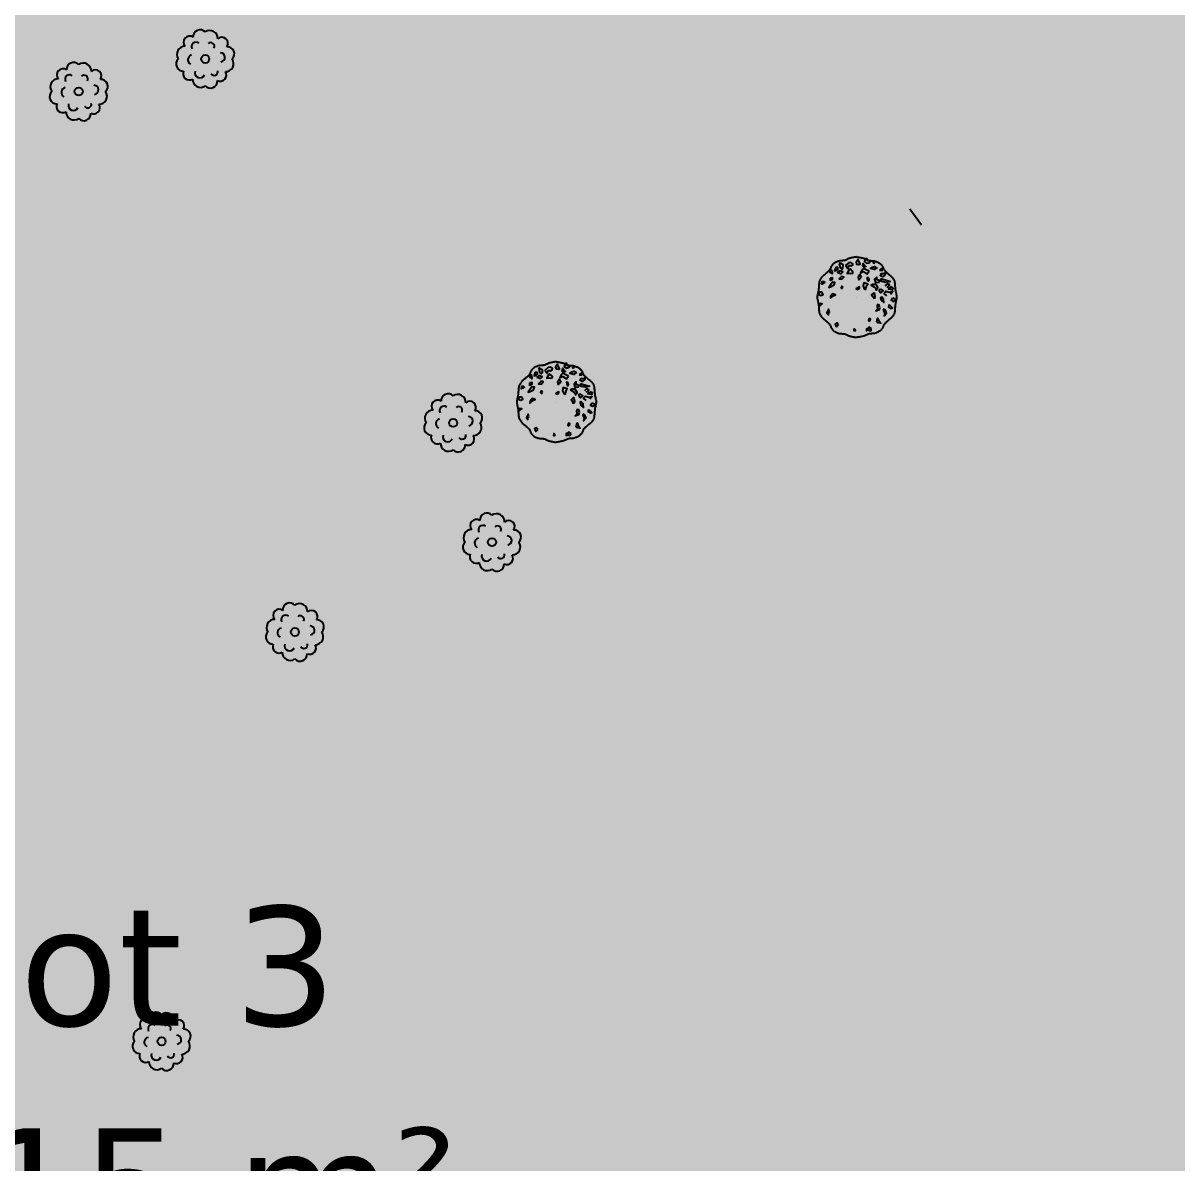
# Model space of a CAD drawing. Header units: metres. Extents: x 394605 to 1395358, y 4171135 to 6406139.
# Drawn here: x 1394222.2 to 1394251.2, y 4172464.01 to 4172492.64 of the extents above; entities that cross this region are included whole.
import ezdxf
from ezdxf.enums import TextEntityAlignment as Align

# ---------------------------------------------------------------- set-up
doc = ezdxf.new("R2010")
doc.units = ezdxf.units.M
doc.header["$LTSCALE"] = 2
doc.layers.add('P-surfaces', color=19, linetype='Continuous')
doc.layers.add('T-VEGETATION', color=108, linetype='Continuous')
doc.styles.add('Verdana 1.0', font='verdana.ttf', dxfattribs={"width": 0.99, "height": 0.2})

# ---------------------------------------------------------------- blocks, each defined once
blk = doc.blocks.new('v025')
blk.add_line((0, 0), (0, 0))
at = {"color": 0, "linetype": 'Continuous'}
blk.add_line((0.666, -0.338), (0.7, -0.408), dxfattribs=at)
at = {"color": 0, "linetype": 'Continuous', "flags": 128}
for points in [[(-0.002, 1.01), (-0.019, 1.009), (-0.038, 1.006), (-0.058, 1.003), (-0.08, 1), (-0.102, 0.996), (-0.124, 0.991), (-0.144, 0.987), (-0.163, 0.982), (-0.179, 0.978), (-0.19, 0.974), (-0.204, 0.968), (-0.218, 0.962), (-0.233, 0.955), (-0.248, 0.947), (-0.263, 0.94), (-0.278, 0.934), (-0.291, 0.928), (-0.303, 0.925), (-0.316, 0.922), (-0.331, 0.92), (-0.348, 0.919), (-0.366, 0.917), (-0.385, 0.916), (-0.403, 0.915), (-0.42, 0.914), (-0.435, 0.911), (-0.448, 0.909), (-0.461, 0.905), (-0.475, 0.9), (-0.491, 0.894), (-0.507, 0.887), (-0.523, 0.88), (-0.539, 0.873), (-0.554, 0.865), (-0.567, 0.857), (-0.578, 0.85), (-0.585, 0.844), (-0.593, 0.836), (-0.601, 0.827), (-0.61, 0.818), (-0.618, 0.807), (-0.626, 0.797), (-0.633, 0.787), (-0.64, 0.778), (-0.645, 0.77), (-0.648, 0.763), (-0.652, 0.756), (-0.655, 0.747), (-0.658, 0.737), (-0.662, 0.728), (-0.665, 0.718), (-0.669, 0.71), (-0.672, 0.702), (-0.676, 0.695), (-0.685, 0.684), (-0.696, 0.671), (-0.709, 0.658), (-0.723, 0.644), (-0.738, 0.63), (-0.752, 0.617), (-0.766, 0.605), (-0.779, 0.593), (-0.79, 0.583), (-0.797, 0.577), (-0.806, 0.57), (-0.816, 0.562), (-0.827, 0.554), (-0.837, 0.545), (-0.848, 0.537), (-0.857, 0.529), (-0.866, 0.521), (-0.873, 0.514), (-0.88, 0.506), (-0.888, 0.495), (-0.897, 0.484), (-0.906, 0.472), (-0.914, 0.459), (-0.923, 0.447), (-0.93, 0.434), (-0.936, 0.423), (-0.94, 0.413), (-0.943, 0.402), (-0.946, 0.389), (-0.948, 0.375), (-0.95, 0.36), (-0.952, 0.344), (-0.953, 0.329), (-0.954, 0.315), (-0.955, 0.302), (-0.956, 0.29), (-0.957, 0.279), (-0.958, 0.267), (-0.959, 0.253), (-0.96, 0.239), (-0.961, 0.224), (-0.962, 0.21), (-0.963, 0.196), (-0.965, 0.184), (-0.966, 0.173), (-0.968, 0.164), (-0.97, 0.153), (-0.972, 0.141), (-0.975, 0.129), (-0.978, 0.116), (-0.981, 0.104), (-0.983, 0.092), (-0.985, 0.081), (-0.987, 0.072), (-0.988, 0.065), (-0.99, 0.056), (-0.993, 0.047), (-0.995, 0.037), (-0.997, 0.027), (-0.998, 0.018), (-0.998, 0.01), (-0.996, 0.004), (-0.992, 0), (-0.996, -0.004), (-0.998, -0.01), (-0.998, -0.018), (-0.997, -0.027), (-0.995, -0.037), (-0.993, -0.046), (-0.99, -0.056), (-0.988, -0.064), (-0.987, -0.071), (-0.985, -0.08), (-0.983, -0.091), (-0.981, -0.103), (-0.978, -0.115), (-0.975, -0.128), (-0.972, -0.14), (-0.97, -0.152), (-0.968, -0.163), (-0.966, -0.172), (-0.965, -0.183), (-0.963, -0.196), (-0.962, -0.209), (-0.961, -0.224), (-0.96, -0.238), (-0.959, -0.253), (-0.958, -0.266), (-0.957, -0.279), (-0.956, -0.29), (-0.955, -0.301), (-0.954, -0.314), (-0.953, -0.329), (-0.952, -0.344), (-0.95, -0.359), (-0.948, -0.375), (-0.946, -0.389), (-0.943, -0.402), (-0.94, -0.412), (-0.936, -0.423), (-0.93, -0.434), (-0.923, -0.446), (-0.914, -0.459), (-0.906, -0.471), (-0.897, -0.484), (-0.888, -0.495), (-0.88, -0.505), (-0.873, -0.514), (-0.866, -0.521), (-0.857, -0.528), (-0.848, -0.537), (-0.837, -0.545), (-0.827, -0.553), (-0.816, -0.561), (-0.806, -0.569), (-0.797, -0.577), (-0.79, -0.583), (-0.779, -0.593), (-0.766, -0.604), (-0.752, -0.617), (-0.738, -0.63), (-0.723, -0.643), (-0.709, -0.657), (-0.696, -0.671), (-0.685, -0.683), (-0.676, -0.695), (-0.672, -0.701), (-0.669, -0.709), (-0.665, -0.718), (-0.662, -0.727), (-0.658, -0.737), (-0.655, -0.746), (-0.652, -0.755), (-0.648, -0.763), (-0.645, -0.77), (-0.64, -0.778), (-0.633, -0.787), (-0.626, -0.797), (-0.618, -0.807), (-0.61, -0.817), (-0.601, -0.827), (-0.593, -0.836), (-0.585, -0.843), (-0.578, -0.85), (-0.567, -0.857), (-0.554, -0.865), (-0.539, -0.872), (-0.523, -0.88), (-0.507, -0.887), (-0.491, -0.894), (-0.475, -0.9), (-0.461, -0.904), (-0.448, -0.908), (-0.435, -0.911), (-0.42, -0.913), (-0.403, -0.915), (-0.385, -0.916), (-0.366, -0.917), (-0.348, -0.918), (-0.331, -0.92), (-0.316, -0.922), (-0.303, -0.924), (-0.291, -0.928), (-0.278, -0.933), (-0.263, -0.94), (-0.248, -0.947), (-0.233, -0.954), (-0.218, -0.961), (-0.204, -0.968), (-0.19, -0.973), (-0.179, -0.978), (-0.163, -0.982), (-0.144, -0.986), (-0.124, -0.991), (-0.102, -0.995), (-0.08, -0.999), (-0.058, -1.003), (-0.038, -1.006), (-0.019, -1.008), (-0.002, -1.01)], [(0.002, 1.01), (0.018, 1.009), (0.037, 1.006), (0.058, 1.003), (0.08, 1), (0.102, 0.996), (0.123, 0.991), (0.144, 0.987), (0.162, 0.982), (0.178, 0.978), (0.19, 0.974), (0.203, 0.968), (0.217, 0.962), (0.233, 0.955), (0.248, 0.947), (0.263, 0.94), (0.277, 0.934), (0.291, 0.928), (0.302, 0.925), (0.316, 0.922), (0.331, 0.92), (0.348, 0.919), (0.366, 0.917), (0.384, 0.916), (0.402, 0.915), (0.419, 0.914), (0.434, 0.911), (0.407, 0.877), (0.424, 0.851), (0.446, 0.867), (0.435, 0.912), (0.448, 0.909), (0.46, 0.905), (0.474, 0.9), (0.49, 0.894), (0.506, 0.887), (0.523, 0.88), (0.539, 0.873), (0.553, 0.865), (0.566, 0.857), (0.577, 0.85), (0.584, 0.844), (0.592, 0.836), (0.601, 0.827), (0.609, 0.818), (0.618, 0.807), (0.626, 0.797), (0.633, 0.787), (0.639, 0.778), (0.644, 0.77), (0.648, 0.763), (0.651, 0.756), (0.655, 0.747), (0.658, 0.737), (0.661, 0.728), (0.665, 0.718), (0.668, 0.71), (0.672, 0.702), (0.676, 0.695), (0.684, 0.684), (0.696, 0.671), (0.708, 0.658), (0.723, 0.644), (0.737, 0.63), (0.752, 0.617), (0.766, 0.605), (0.779, 0.593), (0.79, 0.583), (0.797, 0.577), (0.806, 0.57), (0.816, 0.562), (0.826, 0.554), (0.837, 0.545), (0.847, 0.537), (0.857, 0.529), (0.865, 0.521), (0.872, 0.514), (0.88, 0.506), (0.888, 0.495), (0.897, 0.484), (0.905, 0.472), (0.914, 0.459), (0.922, 0.447), (0.929, 0.434), (0.935, 0.423), (0.94, 0.413), (0.943, 0.402), (0.946, 0.389), (0.948, 0.375), (0.95, 0.36), (0.951, 0.344), (0.952, 0.329), (0.953, 0.315), (0.954, 0.302), (0.955, 0.29), (0.956, 0.279), (0.957, 0.267), (0.958, 0.253), (0.96, 0.239), (0.961, 0.224), (0.962, 0.21), (0.963, 0.196), (0.964, 0.184), (0.966, 0.173), (0.967, 0.164), (0.969, 0.153), (0.972, 0.141), (0.975, 0.129), (0.978, 0.116), (0.98, 0.104), (0.983, 0.092), (0.985, 0.081), (0.986, 0.072), (0.988, 0.065), (0.99, 0.056), (0.992, 0.047), (0.995, 0.037), (0.997, 0.027), (0.998, 0.018), (0.998, 0.01), (0.996, 0.004), (0.992, 0), (0.996, -0.004), (0.998, -0.01), (0.998, -0.018), (0.997, -0.027), (0.995, -0.037), (0.992, -0.046), (0.99, -0.056), (0.988, -0.064), (0.986, -0.071), (0.985, -0.08), (0.983, -0.091), (0.98, -0.103), (0.978, -0.115), (0.975, -0.128), (0.972, -0.14), (0.969, -0.152), (0.967, -0.163), (0.966, -0.172), (0.964, -0.183), (0.963, -0.196), (0.962, -0.209), (0.961, -0.224), (0.96, -0.238), (0.958, -0.253), (0.957, -0.266), (0.956, -0.279), (0.955, -0.29), (0.954, -0.301), (0.953, -0.314), (0.952, -0.329), (0.951, -0.344), (0.95, -0.359), (0.948, -0.375), (0.946, -0.389), (0.943, -0.402), (0.94, -0.412), (0.935, -0.423), (0.929, -0.434), (0.922, -0.446), (0.914, -0.459), (0.905, -0.471), (0.897, -0.484), (0.888, -0.495), (0.88, -0.505), (0.872, -0.514), (0.865, -0.521), (0.857, -0.528), (0.847, -0.537), (0.837, -0.545), (0.826, -0.553), (0.816, -0.561), (0.806, -0.569), (0.797, -0.577), (0.79, -0.583), (0.779, -0.593), (0.766, -0.604), (0.752, -0.617), (0.737, -0.63), (0.723, -0.643), (0.708, -0.657), (0.696, -0.671), (0.684, -0.683), (0.676, -0.695), (0.672, -0.701), (0.668, -0.709), (0.665, -0.718), (0.661, -0.727), (0.658, -0.737), (0.655, -0.746), (0.651, -0.755), (0.648, -0.763), (0.644, -0.77), (0.639, -0.778), (0.633, -0.787), (0.626, -0.797), (0.618, -0.807), (0.609, -0.817), (0.601, -0.827), (0.592, -0.836), (0.584, -0.843), (0.577, -0.85), (0.566, -0.857), (0.553, -0.865), (0.539, -0.872), (0.523, -0.88), (0.506, -0.887), (0.49, -0.894), (0.474, -0.9), (0.46, -0.904), (0.448, -0.908), (0.434, -0.911), (0.419, -0.913), (0.402, -0.915), (0.384, -0.916), (0.366, -0.917), (0.348, -0.918), (0.331, -0.92), (0.316, -0.922), (0.302, -0.924), (0.291, -0.928), (0.277, -0.933), (0.263, -0.94), (0.248, -0.947), (0.233, -0.954), (0.217, -0.961), (0.203, -0.968), (0.19, -0.973), (0.178, -0.978), (0.162, -0.982), (0.144, -0.986), (0.123, -0.991), (0.102, -0.995), (0.08, -0.999), (0.058, -1.003), (0.037, -1.006), (0.018, -1.008), (0.002, -1.01)], [(0.75, 0.257), (0.778, 0.264), (0.818, 0.309), (0.767, 0.336), (0.705, 0.282)], [(0.75, 0.035), (0.683, 0.097), (0.728, 0.149), (0.812, 0.124), (0.902, 0.14), (0.84, 0.07)], [(0.3, -0.776), (0.244, -0.8), (0.244, -0.844), (0.295, -0.814)]]:
    blk.add_lwpolyline(points, dxfattribs=at)
for points in [[(-0.155, 0.873), (-0.206, 0.863), (-0.279, 0.803), (-0.279, 0.793), (-0.229, 0.721), (-0.212, 0.758), (-0.2, 0.793), (-0.172, 0.793), (-0.15, 0.785), (-0.105, 0.811), (-0.099, 0.838)], [(0.047, 0.824), (0.081, 0.832), (0.036, 0.929), (0.03, 0.948), (-0.02, 0.877), (-0.009, 0.832)], [(0.311, 0.867), (0.34, 0.896), (0.283, 0.912), (0.244, 0.974), (0.193, 0.896), (0.244, 0.851)], [(-0.622, 0.664), (-0.679, 0.699), (-0.679, 0.63), (-0.622, 0.585), (-0.611, 0.612)], [(-0.51, 0.675), (-0.476, 0.697), (-0.482, 0.742), (-0.532, 0.742), (-0.555, 0.697), (-0.56, 0.661)], [(-0.414, 0.597), (-0.392, 0.597), (-0.358, 0.634), (-0.425, 0.661), (-0.487, 0.624)], [(-0.442, 0.848), (-0.425, 0.74), (-0.38, 0.706), (-0.352, 0.74), (-0.347, 0.811), (-0.425, 0.855)], [(-0.195, 0.606), (-0.155, 0.596), (-0.105, 0.606), (-0.099, 0.64), (-0.116, 0.658), (-0.172, 0.711), (-0.195, 0.693), (-0.234, 0.623), (-0.245, 0.596)], [(0.306, 0.651), (0.233, 0.687), (0.165, 0.721), (0.12, 0.679), (0.086, 0.616), (0.16, 0.642), (0.255, 0.579), (0.266, 0.607)], [(0.171, 0.751), (0.16, 0.777), (0.148, 0.777), (0.16, 0.848), (0.21, 0.777), (0.227, 0.768)], [(0.39, 0.755), (0.446, 0.772), (0.497, 0.738), (0.435, 0.693), (0.34, 0.72)], [(0.57, 0.682), (0.632, 0.672), (0.638, 0.727)], [(0.688, 0.593), (0.733, 0.63), (0.694, 0.548), (0.643, 0.515), (0.593, 0.54), (0.621, 0.593)], [(-0.819, 0.396), (-0.814, 0.367), (-0.881, 0.329), (-0.87, 0.396)], [(-0.572, 0.308), (-0.555, 0.371), (-0.617, 0.38), (-0.673, 0.299), (-0.707, 0.247), (-0.662, 0.264)], [(-0.673, 0.478), (-0.673, 0.425), (-0.611, 0.451), (-0.611, 0.488)], [(-0.369, 0.524), (-0.392, 0.512), (-0.448, 0.458), (-0.38, 0.451), (-0.33, 0.503)], [(0.115, 0.502), (0.075, 0.572), (0.03, 0.502), (0.047, 0.44)], [(0.216, 0.187), (0.244, 0.284), (0.272, 0.329), (0.171, 0.363), (0.154, 0.284), (0.182, 0.214)], [(0.295, 0.488), (0.255, 0.496), (0.261, 0.451), (0.289, 0.406), (0.306, 0.443)], [(0.475, 0.215), (0.48, 0.18), (0.525, 0.24), (0.475, 0.322), (0.396, 0.322), (0.356, 0.304), (0.435, 0.259)], [(0.565, 0.381), (0.559, 0.416), (0.508, 0.433), (0.497, 0.505), (0.446, 0.451), (0.463, 0.372)], [(0.593, 0.451), (0.626, 0.46), (0.761, 0.416), (0.835, 0.398), (0.733, 0.372), (0.626, 0.391)], [(-0.898, 0.043), (-0.847, 0.07), (-0.881, 0.124), (-0.937, 0.124), (-0.965, 0.07)], [(-0.662, 0.02), (-0.667, -0.025), (-0.611, 0.027), (-0.538, 0.063), (-0.611, 0.086)], [(-0.347, 0.249), (-0.375, 0.278), (-0.397, 0.24), (-0.375, 0.218)], [(0.03, 0.194), (0.064, 0.239), (0.064, 0.26), (-0.015, 0.212)], [(0.441, -0.044), (0.401, 0.01), (0.368, 0.053), (0.43, 0.112), (0.452, 0.018)], [(0.581, 0.124), (0.604, 0.107), (0.66, 0.156), (0.604, 0.194), (0.559, 0.185), (0.559, 0.159)], [(0.615, 0.011), (0.593, -0.013), (0.61, -0.078), (0.677, -0.134), (0.671, -0.047)], [(0.908, 0.239), (0.885, 0.185), (0.79, 0.205), (0.863, 0.257)], [(-0.949, -0.231), (-0.87, -0.169), (-0.926, -0.159)], [(0.576, -0.266), (0.559, -0.196), (0.52, -0.187), (0.508, -0.222), (0.514, -0.301), (0.475, -0.346), (0.565, -0.311)], [(0.84, -0.214), (0.801, -0.204), (0.795, -0.249), (0.846, -0.284), (0.891, -0.266)], [(0.902, -0.027), (0.857, -0.075), (0.908, -0.106), (0.986, -0.068)], [(-0.69, -0.364), (-0.712, -0.301), (-0.752, -0.391), (-0.718, -0.443), (-0.724, -0.416)], [(0.323, -0.601), (0.34, -0.55), (0.306, -0.532), (0.289, -0.582)], [(0.548, -0.595), (0.598, -0.655), (0.525, -0.648), (0.497, -0.622), (0.52, -0.526)], [(0.66, -0.301), (0.666, -0.338), (0.7, -0.408), (0.683, -0.47), (0.745, -0.398), (0.716, -0.328)], [(-0.459, -0.692), (-0.504, -0.648), (-0.549, -0.674), (-0.521, -0.737), (-0.499, -0.727)], [(-0.043, -0.809), (-0.065, -0.793), (-0.077, -0.837), (-0.037, -0.837)], [(0.362, -0.789), (0.3, -0.754), (0.295, -0.824), (0.34, -0.843), (0.362, -0.816)]]:
    blk.add_lwpolyline(points, close=True, dxfattribs=at)
blk = doc.blocks.new('A$C758E7D02')
at = {"color": 104, "linetype": 'Continuous', "lineweight": -3}
blk.add_circle((0, 0), 0.102, dxfattribs=at)
for centre, radius, start, end in [((-0.128, 0.555), 0.177, 43.6812, 183.5855), ((0.116, 0.512), 0.202, 358.447, 125.1815), ((-0.512, 0.116), 0.202, 88.447, 215.1815), ((-0.394, 0.421), 0.153, 53.9441, 222.1952), ((-0.231, 0.31), 0.112, 52.4282, 209.5382), ((0.137, 0.317), 0.0936, 330.5782, 133.7014), ((0.419, 0.391), 0.153, 325.1331, 131.0062), ((0.555, 0.128), 0.177, 313.6812, 93.5855), ((-0.555, -0.128), 0.177, 133.6812, 273.5855), ((-0.312, -0.02), 0.124, 103.6979, 242.3351), ((0.382, 0.043), 0.114, 276.61, 88.9556), ((0.512, -0.116), 0.202, 268.447, 35.1815), ((-0.4, -0.37), 0.159, 155.2129, 300.9263), ((-0.116, -0.512), 0.202, 178.447, 305.1815), ((-0.136, -0.351), 0.124, 159.5257, 338.1549), ((0.128, -0.555), 0.177, 223.6812, 3.5855), ((0.226, -0.318), 0.0936, 210.5782, 13.7014), ((0.375, -0.404), 0.157, 243.121, 33.0183)]:
    blk.add_arc(centre, radius, start, end, dxfattribs=at)
blk = doc.blocks.new('r008')
at = {"layer": 'T-VEGETATION'}
blk.add_blockref('A$C758E7D02', (0, 0), dxfattribs=at)

msp = doc.modelspace()

# ---------------------------------------------------------------- hatches: boundary and pattern name
at = {"layer": 'T-VEGETATION'}
h = msp.add_hatch(dxfattribs=at)
h.set_pattern_fill('AR-CONC', color=84, scale=0.025)
h.set_pattern_definition([(50, (0, 0), (4.554616725, -0.3984771385), [0.47625, -5.23875]), (355, (0, 0), (-0.8810706494, 4.776416072), [0.381, -4.191]), (100.451, (0.3796, -0.033), (3.6735625416, 4.3779171955), [0.40475, -4.45225]), (46.1842, (0, 1.27), (6.776976022, -1.051058198), [0.714375, -7.858125]), (96.6356, (0.565, 1.1824), (5.935105862, 6.185638897), [0.607125, -6.678375]), (351.184, (0, 1.27), (5.935115145, 6.185627947), [0.5715, -6.2865]), (21, (0.635, 0.9525), (3.790371996, -2.556637963), [0.47625, -5.23875]), (326, (0.635, 0.9525), (1.5450507087, 4.604699153), [0.381, -4.191]), (71.4514, (0.951, 0.7394), (5.3354122693, 2.048071443), [0.40475, -4.45225]), (37.5, (0, 0), (0.07721508126, 2.1138759718), [0, -4.1402, 0, -4.2545, 0, -4.206875]), (7.5, (0, 0), (1.6704915628, 2.5045143705), [0, -2.4257, 0, -4.04495, 0, -1.603375]), (327.5, (-1.416, 0), (3.3897648792, -0.1432185998), [0, -1.5875, 0, -4.953, 0, -6.57225]), (317.5, (-2.051, 0), (3.7032295347, 0.6356622758), [0, -2.06375, 0, -3.2893, 0, -4.66725])])
h.paths.add_polyline_path([(1393927.84, 4172307.918), (1393958.527, 4172323.627), (1394358.196, 4172583.126), (1394368.739, 4172566.92), (1394404.239, 4172594.106), (1394421.217, 4172593.554), (1394446.938, 4172609.027), (1394462.155, 4172571.89), (1394427.756, 4172533.31), (1394398.16, 4172507.898), (1394347.588, 4172478.822), (1394332.784, 4172523.595), (1394296.479, 4172507.081), (1394285.958, 4172483.929), (1394295.024, 4172433.323), (1394419.634, 4172480.669), (1394450.579, 4172447.3), (1394434.639, 4172428.681), (1394439.126, 4172400.637), (1394299.836, 4172369.098), (1393930.719, 4172300.034)])

# ---------------------------------------------------------------- linework, layer by layer
at = {"color": 1, "flags": 128}
msp.add_lwpolyline([(1394244.483, 4172487.977), (1394244.78, 4172487.573)], dxfattribs=at)

# ---------------------------------------------------------------- block references
at = {"layer": 'T-VEGETATION'}
for name, p in [('r008', (1394226.781, 4172491.738)), ('r008', (1394223.601, 4172490.919)), ('v025', (1394243.157, 4172485.754)), ('v025', (1394235.606, 4172483.121)), ('r008', (1394233.011, 4172482.597)), ('r008', (1394233.986, 4172479.6)), ('r008', (1394229.034, 4172477.344)), ('r008', (1394225.684, 4172467.063))]:
    msp.add_blockref(name, p, dxfattribs=at)

# ---------------------------------------------------------------- texts
at = {"layer": 'P-surfaces', "style": 'Verdana 1.0', "width": 0.99}
for s, p in [('Macrolot 3', (1394219.326, 4172468.959)), ('S=11 715 m²', (1394219.575, 4172463.381))]:
    msp.add_text(s, height=3, dxfattribs=at).set_placement(p, align=Align.MIDDLE_CENTER)

doc.saveas('drawing.dxf')
